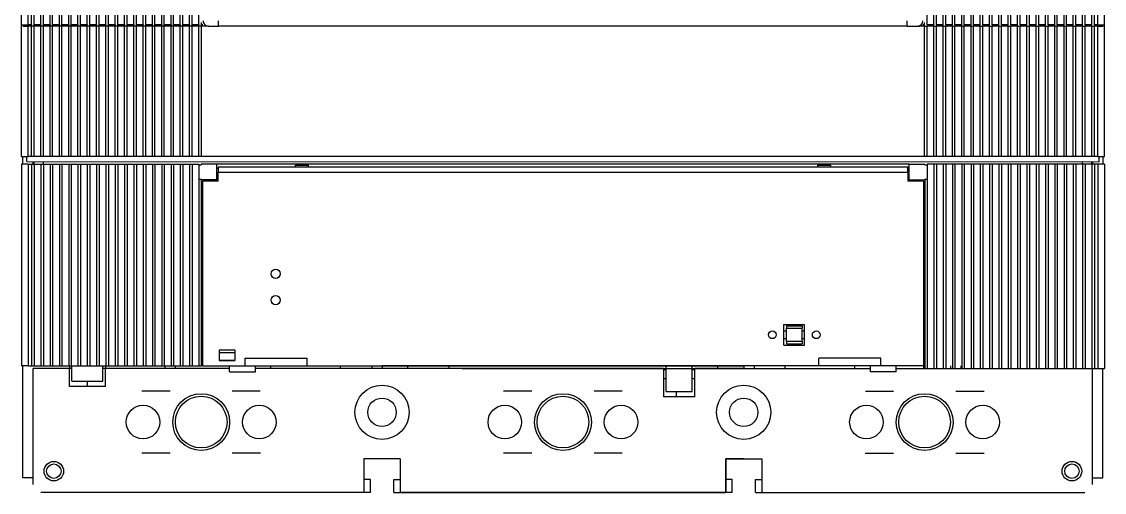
# Model space of a CAD drawing. Header units: metres. Extents: x -260 to 2001, y 2594 to 9590.
# Drawn here: x 1054.9 to 1264.4, y 3709.6 to 3800.7 of the extents above; entities that cross this region are included whole.
import ezdxf

# ---------------------------------------------------------------- set-up
doc = ezdxf.new("R2010")
doc.units = ezdxf.units.M

# ---------------------------------------------------------------- blocks, each defined once
blk = doc.blocks.new('ABB-IN_T6_3')
for p, q in [((0.009873, 90.498405), (0.009949, 194.998405)), ((1.259873, 90.498405), (1.259949, 194.998405)), ((1.909874, 90.498405), (1.90995, 194.998405)), ((2.409874, 90.498405), (2.40995, 194.998405)), ((3.709877, 90.498405), (3.709946, 194.998405)), ((4.209877, 90.498401), (4.209946, 194.998401)), ((5.509873, 90.498401), (5.509949, 194.998401)), ((6.009873, 90.498401), (6.009949, 194.998401)), ((7.309876, 90.498401), (7.309944, 194.998401)), ((7.809876, 90.498401), (7.809944, 194.998401)), ((9.109871, 90.498401), (9.109947, 194.998401)), ((9.609871, 90.498397), (9.609947, 194.998397)), ((10.909874, 90.498397), (10.90995, 194.998397)), ((11.409874, 90.498397), (11.40995, 194.998397)), ((12.709877, 90.498397), (12.709946, 194.998397)), ((13.209877, 90.498397), (13.209946, 194.998397)), ((14.509873, 90.498397), (14.509949, 194.998397)), ((15.009873, 90.498394), (15.009949, 194.998394)), ((16.309876, 90.498394), (16.309944, 194.998394)), ((16.809876, 90.498394), (16.809944, 194.998394)), ((18.109871, 90.498394), (18.109947, 194.998394)), ((18.609871, 90.498394), (18.609947, 194.998394)), ((19.909874, 90.498394), (19.90995, 194.998394)), ((20.409874, 90.49839), (20.40995, 194.99839)), ((21.709877, 90.49839), (21.709946, 194.99839)), ((22.209877, 90.49839), (22.209946, 194.99839)), ((23.509873, 90.49839), (23.509949, 194.99839)), ((24.009873, 90.49839), (24.009949, 194.99839)), ((25.309876, 90.49839), (25.309944, 194.99839)), ((25.309876, 90.49839), (25.309944, 194.99839)), ((25.809876, 90.498386), (25.809944, 194.998386)), ((25.809876, 90.498386), (25.809944, 194.998386)), ((27.109871, 90.498386), (27.109947, 194.998386)), ((27.109871, 90.498386), (27.109947, 194.998386)), ((27.109871, 90.498386), (27.109947, 194.998386)), ((27.109871, 90.498386), (27.109947, 194.998386)), ((27.609871, 90.498386), (27.609947, 194.998386)), ((27.609871, 90.498386), (27.609947, 194.998386)), ((27.609871, 90.498386), (27.609947, 194.998386)), ((27.609871, 90.498386), (27.609947, 194.998386)), ((27.609871, 90.498386), (27.609947, 194.998386)), ((27.609879, 90.498291), (27.609947, 194.998291)), ((28.909874, 90.498291), (28.90995, 194.998291)), ((29.409874, 90.498291), (29.40995, 194.998291)), ((30.709877, 90.498291), (30.709954, 194.998291)), ((31.209877, 90.498291), (31.209954, 194.998291)), ((32.50988, 90.498287), (32.509949, 194.998287)), ((33.00988, 90.498287), (33.009949, 194.998287)), ((34.309876, 90.498287), (34.309952, 194.998287)), ((175.209877, 90.498188), (175.209954, 194.998188)), ((176.50988, 90.498188), (176.509949, 194.998188)), ((177.00988, 90.498188), (177.009949, 194.998188)), ((178.309876, 90.498188), (178.309952, 194.998188)), ((178.809876, 90.498188), (178.809952, 194.998188)), ((180.109879, 90.498184), (180.109947, 194.998184)), ((180.609879, 90.498184), (180.609947, 194.998184)), ((181.909874, 90.498279), (181.90995, 194.998279)), ((181.909874, 90.498279), (181.90995, 194.998279)), ((181.909874, 90.498279), (181.90995, 194.998279)), ((181.909874, 90.498279), (181.90995, 194.998279)), ((181.909874, 90.498279), (181.90995, 194.998279)), ((181.909874, 90.498184), (181.90995, 194.998184)), ((182.409874, 90.498279), (182.40995, 194.998279)), ((182.409874, 90.498279), (182.40995, 194.998279)), ((182.409874, 90.498279), (182.40995, 194.998279)), ((182.409874, 90.498279), (182.40995, 194.998279)), ((182.409874, 90.498279), (182.40995, 194.998279)), ((182.409874, 90.498279), (182.40995, 194.998279)), ((182.409874, 90.498184), (182.40995, 194.998184)), ((183.709877, 90.498279), (183.709946, 194.998279)), ((184.209877, 90.498279), (184.209946, 194.998279)), ((185.509873, 90.498275), (185.509949, 194.998275)), ((186.009873, 90.498275), (186.009949, 194.998275)), ((187.309876, 90.498275), (187.309944, 194.998275)), ((187.809876, 90.498275), (187.809944, 194.998275)), ((189.109871, 90.498275), (189.109947, 194.998275)), ((189.609871, 90.498275), (189.609947, 194.998275)), ((190.909874, 90.498271), (190.90995, 194.998271)), ((191.409874, 90.498271), (191.40995, 194.998271)), ((192.709877, 90.498271), (192.709946, 194.998271)), ((193.209877, 90.498271), (193.209946, 194.998271)), ((194.509873, 90.498271), (194.509949, 194.998271)), ((195.009873, 90.498271), (195.009949, 194.998271)), ((196.309876, 90.498268), (196.309944, 194.998268)), ((196.809876, 90.498268), (196.809944, 194.998268)), ((198.109871, 90.498268), (198.109947, 194.998268)), ((198.609871, 90.498268), (198.609947, 194.998268)), ((199.909874, 90.498268), (199.90995, 194.998268)), ((200.409874, 90.498268), (200.40995, 194.998268)), ((201.709877, 90.498264), (201.709946, 194.998264)), ((202.209877, 90.498264), (202.209946, 194.998264)), ((203.509873, 90.498264), (203.509949, 194.998264)), ((204.009873, 90.498264), (204.009949, 194.998264)), ((205.309876, 90.498264), (205.309944, 194.998264)), ((205.809876, 90.498264), (205.809944, 194.998264)), ((207.109871, 90.49826), (207.109947, 194.99826)), ((207.609871, 90.49826), (207.609947, 194.99826)), ((208.259873, 90.49826), (208.259949, 194.99826)), ((209.509873, 90.49826), (209.509949, 194.99826)), ((0.009857, 64.998405), (0.009873, 90.498405)), ((0.009873, 90.498405), (1.259873, 90.498405)), ((0.259873, 90.248405), (1.259873, 90.248405)), ((1.259857, 64.998405), (1.259873, 90.248405)), ((1.259873, 90.248405), (1.259873, 90.498405)), ((1.909874, 90.498405), (1.259873, 90.498405)), ((1.909874, 90.248405), (1.259873, 90.248405)), ((1.909859, 64.998405), (1.909874, 90.248405)), ((1.909874, 90.498405), (1.909874, 90.248405)), ((2.409874, 90.248405), (1.909874, 90.248405)), ((2.409859, 64.998405), (2.409874, 90.248405)), ((3.709877, 90.498405), (2.409874, 90.498405)), ((2.409874, 90.248405), (2.409874, 90.498405)), ((3.709877, 90.248405), (2.409874, 90.248405)), ((3.709854, 64.998405), (3.709877, 90.248405)), ((3.709877, 90.498405), (3.709877, 90.248405)), ((4.209877, 90.248401), (3.709877, 90.248405)), ((4.209854, 64.998405), (4.209877, 90.248401)), ((5.509873, 90.498401), (4.209877, 90.498401)), ((4.209877, 90.248401), (4.209877, 90.498401)), ((5.509873, 90.248401), (4.209877, 90.248401)), ((5.509857, 64.998405), (5.509873, 90.248401)), ((5.509873, 90.498401), (5.509873, 90.248401)), ((6.009873, 90.248401), (5.509873, 90.248401)), ((6.009857, 64.998405), (6.009873, 90.248401)), ((7.309876, 90.498401), (6.009873, 90.498401)), ((6.009873, 90.248401), (6.009873, 90.498401)), ((7.309876, 90.248401), (6.009873, 90.248401)), ((7.309853, 64.998397), (7.309876, 90.248401)), ((7.309876, 90.498401), (7.309876, 90.248401)), ((7.809876, 90.248401), (7.309876, 90.248401)), ((7.809853, 64.998397), (7.809876, 90.248401)), ((9.109871, 90.498401), (7.809876, 90.498401)), ((7.809876, 90.248401), (7.809876, 90.498401)), ((9.109871, 90.248401), (7.809876, 90.248401)), ((9.109856, 64.998397), (9.109871, 90.248401)), ((9.109871, 90.498401), (9.109871, 90.248401)), ((9.609871, 90.248397), (9.109871, 90.248401)), ((9.609856, 64.998397), (9.609871, 90.248397)), ((10.909874, 90.498397), (9.609871, 90.498397)), ((9.609871, 90.248397), (9.609871, 90.498397)), ((10.909874, 90.248397), (9.609871, 90.248397)), ((10.909859, 64.998397), (10.909874, 90.248397)), ((10.909874, 90.498397), (10.909874, 90.248397)), ((11.409874, 90.248397), (10.909874, 90.248397)), ((11.409859, 64.998397), (11.409874, 90.248397)), ((12.709877, 90.498397), (11.409874, 90.498397)), ((11.409874, 90.248397), (11.409874, 90.498397)), ((12.709877, 90.248397), (11.409874, 90.248397)), ((12.709854, 64.998397), (12.709877, 90.248397)), ((12.709877, 90.498397), (12.709877, 90.248397)), ((13.209877, 90.248397), (12.709877, 90.248397)), ((13.209854, 64.998397), (13.209877, 90.248397)), ((14.509873, 90.498397), (13.209877, 90.498397)), ((13.209877, 90.248397), (13.209877, 90.498397)), ((14.509873, 90.248397), (13.209877, 90.248397)), ((14.509857, 64.998397), (14.509873, 90.248397)), ((14.509873, 90.498397), (14.509873, 90.248397)), ((15.009873, 90.248394), (14.509873, 90.248397)), ((15.009857, 64.998397), (15.009873, 90.248394)), ((16.309876, 90.498394), (15.009873, 90.498394)), ((15.009873, 90.248394), (15.009873, 90.498394)), ((16.309876, 90.248394), (15.009873, 90.248394)), ((16.309853, 64.998397), (16.309876, 90.248394)), ((16.309876, 90.498394), (16.309876, 90.248394)), ((16.809876, 90.248394), (16.309876, 90.248394)), ((16.809853, 64.998397), (16.809876, 90.248394)), ((18.109871, 90.498394), (16.809876, 90.498394)), ((16.809876, 90.248394), (16.809876, 90.498394)), ((18.109871, 90.248394), (16.809876, 90.248394)), ((18.109856, 64.99839), (18.109871, 90.248394)), ((18.109871, 90.498394), (18.109871, 90.248394)), ((18.609871, 90.248394), (18.109871, 90.248394)), ((18.609856, 64.99839), (18.609871, 90.248394)), ((19.909874, 90.498394), (18.609871, 90.498394)), ((18.609871, 90.248394), (18.609871, 90.498394)), ((19.909874, 90.248394), (18.609871, 90.248394)), ((19.909859, 64.99839), (19.909874, 90.248394)), ((19.909874, 90.498394), (19.909874, 90.248394)), ((20.409874, 90.24839), (19.909874, 90.248394)), ((20.409859, 64.99839), (20.409874, 90.24839)), ((21.709877, 90.49839), (20.409874, 90.49839)), ((20.409874, 90.24839), (20.409874, 90.49839)), ((21.709877, 90.24839), (20.409874, 90.24839)), ((21.709854, 64.99839), (21.709877, 90.24839)), ((21.709877, 90.49839), (21.709877, 90.24839)), ((22.209877, 90.24839), (21.709877, 90.24839)), ((22.209854, 64.99839), (22.209877, 90.24839)), ((23.509873, 90.49839), (22.209877, 90.49839)), ((22.209877, 90.24839), (22.209877, 90.49839)), ((23.509873, 90.24839), (22.209877, 90.24839)), ((23.509857, 64.99839), (23.509873, 90.24839)), ((23.509873, 90.49839), (23.509873, 90.24839)), ((24.009873, 90.24839), (23.509873, 90.24839)), ((24.009857, 64.99839), (24.009873, 90.24839)), ((25.309876, 90.49839), (24.009873, 90.49839)), ((24.009873, 90.24839), (24.009873, 90.49839)), ((25.309876, 90.49839), (24.009873, 90.49839)), ((25.309876, 90.24839), (24.009873, 90.24839)), ((25.309876, 90.24839), (24.009873, 90.24839)), ((25.309853, 64.99839), (25.309876, 90.24839)), ((25.309853, 64.99839), (25.309876, 90.24839)), ((25.309876, 90.49839), (25.309876, 90.24839)), ((25.309876, 90.49839), (25.309876, 90.24839)), ((25.809876, 90.248386), (25.309876, 90.24839)), ((25.809876, 90.248386), (25.309876, 90.24839)), ((25.809853, 64.99839), (25.809876, 90.248386)), ((25.809853, 64.99839), (25.809876, 90.248386)), ((27.109871, 90.498386), (25.809876, 90.498386)), ((25.809876, 90.248386), (25.809876, 90.498386)), ((27.109871, 90.498386), (25.809876, 90.498386)), ((25.809876, 90.248386), (25.809876, 90.498386)), ((27.109871, 90.498386), (25.809876, 90.498386)), ((27.109871, 90.498386), (25.809876, 90.498386)), ((27.109871, 90.248386), (25.809876, 90.248386)), ((27.109871, 90.248386), (25.809876, 90.248386)), ((27.109871, 90.248386), (25.809876, 90.248386)), ((27.109871, 90.248386), (25.809876, 90.248386)), ((27.109856, 64.99839), (27.109871, 90.248386)), ((27.109856, 64.99839), (27.109871, 90.248386)), ((27.109856, 64.99839), (27.109871, 90.248386)), ((27.109856, 64.99839), (27.109871, 90.248386)), ((27.109871, 90.498386), (27.109871, 90.248386)), ((27.109871, 90.498386), (27.109871, 90.248386)), ((27.109871, 90.498386), (27.109871, 90.248386)), ((27.109871, 90.498386), (27.109871, 90.248386)), ((27.609871, 90.248386), (27.109871, 90.248386)), ((27.609871, 90.248386), (27.109871, 90.248386)), ((27.609871, 90.248386), (27.109871, 90.248386)), ((27.609871, 90.248386), (27.109871, 90.248386)), ((27.609871, 90.248386), (27.109871, 90.248386)), ((27.609879, 90.248291), (27.109879, 90.248291)), ((27.609856, 64.99839), (27.609871, 90.248386)), ((27.609856, 64.99839), (27.609871, 90.248386)), ((27.609856, 64.99839), (27.609871, 90.248386)), ((27.609856, 64.99839), (27.609871, 90.248386)), ((27.609856, 64.99839), (27.609871, 90.248386)), ((27.609856, 64.99839), (27.609871, 90.248386)), ((27.609856, 64.998291), (27.609879, 90.248291)), ((28.759941, 90.498386), (27.609871, 90.498386)), ((27.609871, 90.248386), (27.609871, 90.498386)), ((28.759941, 90.498386), (27.609871, 90.498386)), ((27.609871, 90.248386), (27.609871, 90.498386)), ((28.759941, 90.498386), (27.609871, 90.498386)), ((27.609871, 90.248386), (27.609871, 90.498386)), ((28.759941, 90.498386), (27.609871, 90.498386)), ((27.609871, 90.248386), (27.609871, 90.498386)), ((28.759941, 90.498386), (27.609871, 90.498386)), ((27.609871, 90.248386), (27.609871, 90.498386)), ((28.759941, 90.248386), (27.609871, 90.248386)), ((28.759941, 90.248386), (27.609871, 90.248386)), ((28.759941, 90.248386), (27.609871, 90.248386)), ((28.759941, 90.248386), (27.609871, 90.248386)), ((28.759941, 90.248386), (27.609871, 90.248386)), ((28.909874, 90.498291), (27.609879, 90.498291)), ((27.609879, 90.248291), (27.609879, 90.498291)), ((28.909874, 90.248291), (27.609879, 90.248291)), ((28.909859, 64.998291), (28.909874, 90.248291)), ((28.909874, 90.498291), (28.909874, 90.248291)), ((29.409874, 90.248291), (28.909874, 90.248291)), ((29.409859, 64.998291), (29.409874, 90.248291)), ((30.709877, 90.498291), (29.409874, 90.498291)), ((29.409874, 90.248291), (29.409874, 90.498291)), ((30.709877, 90.248291), (29.409874, 90.248291)), ((30.709862, 64.998291), (30.709877, 90.248291)), ((30.709877, 90.498291), (30.709877, 90.248291)), ((31.209877, 90.248291), (30.709877, 90.248291)), ((31.209862, 64.998291), (31.209877, 90.248291)), ((32.50988, 90.498287), (31.209877, 90.498291)), ((31.209877, 90.248291), (31.209877, 90.498291)), ((32.50988, 90.248287), (31.209877, 90.248291)), ((32.509857, 64.998291), (32.50988, 90.248287)), ((32.50988, 90.498287), (32.50988, 90.248287)), ((33.00988, 90.248287), (32.50988, 90.248287)), ((33.009857, 64.998291), (33.00988, 90.248287)), ((34.309876, 90.498287), (33.00988, 90.498287)), ((33.00988, 90.248287), (33.00988, 90.498287)), ((34.309876, 90.248287), (33.00988, 90.248287)), ((34.30986, 64.998283), (34.309876, 90.248287)), ((34.309876, 90.498287), (34.309876, 90.248287)), ((34.809876, 90.248287), (34.309876, 90.248287)), ((34.80986, 64.998283), (34.809876, 90.248287)), ((34.809876, 90.498287), (34.809876, 90.936378)), ((34.809876, 90.248287), (34.809876, 90.498287)), ((35.098801, 90.498287), (34.809876, 90.498287)), ((35.75351, 90.248287), (34.809876, 90.248287)), ((36.134239, 90.24826), (35.760895, 90.24826)), ((36.134239, 90.24826), (38.132347, 90.24826)), ((38.132347, 90.24826), (38.132347, 91.24826)), ((104.759951, 90.24826), (38.132347, 90.24826)), ((171.387551, 90.24826), (104.759951, 90.24826)), ((171.387551, 90.24826), (171.387551, 91.24826)), ((171.387551, 90.24826), (173.385666, 90.24826)), ((173.385666, 90.24826), (173.759003, 90.24826)), ((174.709877, 90.248188), (173.759003, 90.248188)), ((174.709877, 90.498188), (174.42099, 90.498188)), ((174.709862, 64.998191), (174.709877, 90.248188)), ((174.709877, 90.498188), (174.709877, 90.935928)), ((174.709877, 90.248188), (174.709877, 90.498188)), ((174.709877, 90.248188), (175.209877, 90.248188)), ((175.209862, 64.998191), (175.209877, 90.248188)), ((176.50988, 90.498188), (175.209877, 90.498188)), ((175.209877, 90.498188), (175.209877, 90.248188)), ((176.50988, 90.248188), (175.209877, 90.248188)), ((176.509857, 64.998184), (176.50988, 90.248188)), ((176.50988, 90.248188), (176.50988, 90.498188)), ((176.50988, 90.248188), (177.00988, 90.248188)), ((177.009857, 64.998184), (177.00988, 90.248188)), ((178.309876, 90.498188), (177.00988, 90.498188)), ((177.00988, 90.498188), (177.00988, 90.248188)), ((178.309876, 90.248188), (177.00988, 90.248188)), ((178.30986, 64.998184), (178.309876, 90.248188)), ((178.309876, 90.248188), (178.309876, 90.498188)), ((178.309876, 90.248188), (178.809876, 90.248188)), ((178.80986, 64.998184), (178.809876, 90.248188)), ((180.109879, 90.498184), (178.809876, 90.498188)), ((178.809876, 90.498188), (178.809876, 90.248188)), ((180.109879, 90.248184), (178.809876, 90.248188)), ((180.109856, 64.998184), (180.109879, 90.248184)), ((180.109879, 90.248184), (180.109879, 90.498184)), ((180.109879, 90.248184), (180.609879, 90.248184)), ((180.609856, 64.998184), (180.609879, 90.248184)), ((181.909874, 90.498184), (180.609879, 90.498184)), ((180.609879, 90.498184), (180.609879, 90.248184)), ((181.909874, 90.248184), (180.609879, 90.248184)), ((181.909874, 90.498279), (180.759941, 90.498279)), ((181.909874, 90.498279), (180.759941, 90.498279)), ((181.909874, 90.498279), (180.759941, 90.498279)), ((181.909874, 90.498279), (180.759941, 90.498279)), ((181.909874, 90.498279), (180.759941, 90.498279)), ((181.909874, 90.248279), (180.759941, 90.248279)), ((181.909874, 90.248279), (180.759941, 90.248279)), ((181.909874, 90.248279), (180.759941, 90.248279)), ((181.909874, 90.248279), (180.759941, 90.248279)), ((181.909874, 90.248279), (180.759941, 90.248279)), ((181.909859, 64.998275), (181.909874, 90.248279)), ((181.909859, 64.998275), (181.909874, 90.248279)), ((181.909859, 64.998275), (181.909874, 90.248279)), ((181.909859, 64.998275), (181.909874, 90.248279)), ((181.909859, 64.998275), (181.909874, 90.248279)), ((181.909859, 64.998275), (181.909874, 90.248279)), ((181.909859, 64.998184), (181.909874, 90.248184)), ((181.909874, 90.248279), (181.909874, 90.498279)), ((181.909874, 90.248279), (181.909874, 90.498279)), ((181.909874, 90.248279), (181.909874, 90.498279)), ((181.909874, 90.248279), (181.909874, 90.498279)), ((181.909874, 90.248279), (181.909874, 90.498279)), ((181.909874, 90.248184), (181.909874, 90.498184)), ((181.909874, 90.248279), (182.409874, 90.248279)), ((181.909874, 90.248279), (182.409874, 90.248279)), ((181.909874, 90.248279), (182.409874, 90.248279)), ((181.909874, 90.248279), (182.409874, 90.248279)), ((181.909874, 90.248279), (182.409874, 90.248279)), ((181.909874, 90.248279), (182.409874, 90.248279)), ((181.909874, 90.248184), (182.409874, 90.248184)), ((182.409859, 64.998275), (182.409874, 90.248279)), ((182.409859, 64.998275), (182.409874, 90.248279)), ((182.409859, 64.998275), (182.409874, 90.248279)), ((182.409859, 64.998275), (182.409874, 90.248279)), ((182.409859, 64.998275), (182.409874, 90.248279)), ((182.409859, 64.998275), (182.409874, 90.248279)), ((182.409859, 64.998184), (182.409874, 90.248184)), ((183.709877, 90.498279), (182.409874, 90.498279)), ((182.409874, 90.498279), (182.409874, 90.248279)), ((183.709877, 90.498279), (182.409874, 90.498279)), ((182.409874, 90.498279), (182.409874, 90.248279)), ((183.709877, 90.498279), (182.409874, 90.498279)), ((182.409874, 90.498279), (182.409874, 90.248279)), ((183.709877, 90.498279), (182.409874, 90.498279)), ((182.409874, 90.498279), (182.409874, 90.248279)), ((183.709877, 90.498279), (182.409874, 90.498279)), ((182.409874, 90.498279), (182.409874, 90.248279)), ((183.709877, 90.498279), (182.409874, 90.498279)), ((182.409874, 90.498279), (182.409874, 90.248279)), ((183.709877, 90.498184), (182.409874, 90.498184)), ((182.409874, 90.498184), (182.409874, 90.248184)), ((183.709877, 90.248279), (182.409874, 90.248279)), ((183.709877, 90.248279), (182.409874, 90.248279)), ((183.709877, 90.248279), (182.409874, 90.248279)), ((183.709877, 90.248279), (182.409874, 90.248279)), ((183.709877, 90.248279), (182.409874, 90.248279)), ((183.709877, 90.248279), (182.409874, 90.248279)), ((183.709877, 90.248184), (182.409874, 90.248184)), ((183.709854, 64.998275), (183.709877, 90.248279)), ((183.709877, 90.248279), (183.709877, 90.498279)), ((183.709877, 90.248279), (184.209877, 90.248279)), ((184.209854, 64.998275), (184.209877, 90.248279)), ((185.509873, 90.498275), (184.209877, 90.498279)), ((184.209877, 90.498279), (184.209877, 90.248279)), ((185.509873, 90.248275), (184.209877, 90.248279)), ((185.509857, 64.998275), (185.509873, 90.248275)), ((185.509873, 90.248275), (185.509873, 90.498275)), ((185.509873, 90.248275), (186.009873, 90.248275)), ((186.009857, 64.998275), (186.009873, 90.248275)), ((187.309876, 90.498275), (186.009873, 90.498275)), ((186.009873, 90.498275), (186.009873, 90.248275)), ((187.309876, 90.248275), (186.009873, 90.248275)), ((187.309853, 64.998275), (187.309876, 90.248275)), ((187.309876, 90.248275), (187.309876, 90.498275)), ((187.309876, 90.248275), (187.809876, 90.248275)), ((187.809853, 64.998275), (187.809876, 90.248275)), ((189.109871, 90.498275), (187.809876, 90.498275)), ((187.809876, 90.498275), (187.809876, 90.248275)), ((189.109871, 90.248275), (187.809876, 90.248275)), ((189.109856, 64.998275), (189.109871, 90.248275)), ((189.109871, 90.248275), (189.109871, 90.498275)), ((189.109871, 90.248275), (189.609871, 90.248275)), ((189.609856, 64.998275), (189.609871, 90.248275)), ((190.909874, 90.498271), (189.609871, 90.498275)), ((189.609871, 90.498275), (189.609871, 90.248275)), ((190.909874, 90.248271), (189.609871, 90.248275)), ((190.909859, 64.998275), (190.909874, 90.248271)), ((190.909874, 90.248271), (190.909874, 90.498271)), ((190.909874, 90.248271), (191.409874, 90.248271)), ((191.409859, 64.998275), (191.409874, 90.248271)), ((192.709877, 90.498271), (191.409874, 90.498271)), ((191.409874, 90.498271), (191.409874, 90.248271)), ((192.709877, 90.248271), (191.409874, 90.248271)), ((192.709854, 64.998268), (192.709877, 90.248271)), ((192.709877, 90.248271), (192.709877, 90.498271)), ((192.709877, 90.248271), (193.209877, 90.248271)), ((193.209854, 64.998268), (193.209877, 90.248271)), ((194.509873, 90.498271), (193.209877, 90.498271)), ((193.209877, 90.498271), (193.209877, 90.248271)), ((194.509873, 90.248271), (193.209877, 90.248271)), ((194.509857, 64.998268), (194.509873, 90.248271)), ((194.509873, 90.248271), (194.509873, 90.498271)), ((194.509873, 90.248271), (195.009873, 90.248271)), ((195.009857, 64.998268), (195.009873, 90.248271)), ((196.309876, 90.498268), (195.009873, 90.498271)), ((195.009873, 90.498271), (195.009873, 90.248271)), ((196.309876, 90.248268), (195.009873, 90.248271)), ((196.309853, 64.998268), (196.309876, 90.248268)), ((196.309876, 90.248268), (196.309876, 90.498268)), ((196.309876, 90.248268), (196.809876, 90.248268)), ((196.809853, 64.998268), (196.809876, 90.248268)), ((198.109871, 90.498268), (196.809876, 90.498268)), ((196.809876, 90.498268), (196.809876, 90.248268)), ((198.109871, 90.248268), (196.809876, 90.248268)), ((198.109856, 64.998268), (198.109871, 90.248268)), ((198.109871, 90.248268), (198.109871, 90.498268)), ((198.109871, 90.248268), (198.609871, 90.248268)), ((198.609856, 64.998268), (198.609871, 90.248268)), ((199.909874, 90.498268), (198.609871, 90.498268)), ((198.609871, 90.498268), (198.609871, 90.248268)), ((199.909874, 90.248268), (198.609871, 90.248268)), ((199.909859, 64.998268), (199.909874, 90.248268)), ((199.909874, 90.248268), (199.909874, 90.498268)), ((199.909874, 90.248268), (200.409874, 90.248268)), ((200.409859, 64.998268), (200.409874, 90.248268)), ((201.709877, 90.498264), (200.409874, 90.498268)), ((200.409874, 90.498268), (200.409874, 90.248268)), ((201.709877, 90.248264), (200.409874, 90.248268)), ((201.709854, 64.998268), (201.709877, 90.248264)), ((201.709877, 90.248264), (201.709877, 90.498264)), ((201.709877, 90.248264), (202.209877, 90.248264)), ((202.209854, 64.998268), (202.209877, 90.248264)), ((203.509873, 90.498264), (202.209877, 90.498264)), ((202.209877, 90.498264), (202.209877, 90.248264)), ((203.509873, 90.248264), (202.209877, 90.248264)), ((203.509857, 64.99826), (203.509873, 90.248264)), ((203.509873, 90.248264), (203.509873, 90.498264)), ((203.509873, 90.248264), (204.009873, 90.248264)), ((204.009857, 64.99826), (204.009873, 90.248264)), ((205.309876, 90.498264), (204.009873, 90.498264)), ((204.009873, 90.498264), (204.009873, 90.248264)), ((205.309876, 90.248264), (204.009873, 90.248264)), ((205.309853, 64.99826), (205.309876, 90.248264)), ((205.309876, 90.248264), (205.309876, 90.498264)), ((205.309876, 90.248264), (205.809876, 90.248264)), ((205.809853, 64.99826), (205.809876, 90.248264)), ((207.109871, 90.49826), (205.809876, 90.498264)), ((205.809876, 90.498264), (205.809876, 90.248264)), ((207.109871, 90.24826), (205.809876, 90.248264)), ((207.109856, 64.99826), (207.109871, 90.24826)), ((207.109871, 90.24826), (207.109871, 90.49826)), ((207.109871, 90.24826), (207.609871, 90.24826)), ((207.609856, 64.99826), (207.609871, 90.24826)), ((207.609871, 90.49826), (207.609871, 90.24826)), ((208.259873, 90.49826), (207.609871, 90.49826)), ((208.259873, 90.24826), (207.609871, 90.24826)), ((208.259857, 64.99826), (208.259873, 90.24826)), ((208.259873, 90.24826), (208.259873, 90.49826)), ((208.259873, 90.49826), (209.509873, 90.49826)), ((208.259873, 90.24826), (209.259873, 90.24826)), ((209.509857, 64.99826), (209.509873, 90.49826)), ((28.909859, 64.998382), (28.909859, 73.748249)), ((29.409859, 64.998382), (29.409859, 73.748249)), ((30.709854, 64.998382), (30.709862, 73.748249)), ((31.209854, 64.998382), (31.209862, 73.748249)), ((32.509857, 64.998382), (32.509865, 73.748249)), ((33.009857, 64.998382), (33.009865, 73.748249)), ((34.309853, 64.998382), (34.30986, 73.748249)), ((34.809853, 64.998382), (34.80986, 73.748249)), ((174.709854, 64.998283), (174.709862, 73.748249)), ((175.209854, 64.998283), (175.209862, 73.748249)), ((176.509857, 64.998283), (176.509865, 73.748249)), ((177.009857, 64.998283), (177.009865, 73.748249)), ((178.309853, 64.998283), (178.30986, 73.748249)), ((178.809853, 64.998283), (178.80986, 73.748249)), ((180.109856, 64.998283), (180.109863, 73.748249)), ((180.609856, 64.998283), (180.609863, 73.748249)), ((0.009857, 64.998405), (1.259857, 64.998405)), ((0.259857, 63.49826), (0.259857, 64.998405)), ((1.009857, 63.998405), (1.009857, 64.998405)), ((1.909859, 64.998405), (1.259857, 64.998405)), ((2.409859, 64.998405), (1.909859, 64.998405)), ((3.709854, 64.998405), (2.409859, 64.998405)), ((4.209854, 64.998405), (3.709854, 64.998405)), ((5.509857, 64.998405), (4.209854, 64.998405)), ((6.009857, 64.998405), (5.509857, 64.998405)), ((7.309853, 64.998397), (6.009857, 64.998405)), ((7.809853, 64.998397), (7.309853, 64.998397)), ((9.109856, 64.998397), (7.809853, 64.998397)), ((9.609856, 64.998397), (9.109856, 64.998397)), ((10.909859, 64.998397), (9.609856, 64.998397)), ((11.409859, 64.998397), (10.909859, 64.998397)), ((12.709854, 64.998397), (11.409859, 64.998397)), ((13.209854, 64.998397), (12.709854, 64.998397)), ((14.509857, 64.998397), (13.209854, 64.998397)), ((15.009857, 64.998397), (14.509857, 64.998397)), ((16.309853, 64.998397), (15.009857, 64.998397)), ((16.809853, 64.998397), (16.309853, 64.998397)), ((18.109856, 64.99839), (16.809853, 64.998397)), ((18.609856, 64.99839), (18.109856, 64.99839)), ((19.909859, 64.99839), (18.609856, 64.99839)), ((20.409859, 64.99839), (19.909859, 64.99839)), ((21.709854, 64.99839), (20.409859, 64.99839)), ((22.209854, 64.99839), (21.709854, 64.99839)), ((23.509857, 64.99839), (22.209854, 64.99839)), ((24.009857, 64.99839), (23.509857, 64.99839)), ((25.309853, 64.99839), (24.009857, 64.99839)), ((25.809853, 64.99839), (25.309853, 64.99839)), ((27.109856, 64.99839), (25.809853, 64.99839)), ((27.609856, 64.99839), (27.109856, 64.99839)), ((28.909859, 64.998382), (27.609856, 64.99839)), ((29.409859, 64.998382), (28.909859, 64.998382)), ((30.709854, 64.998382), (29.409859, 64.998382)), ((31.209854, 64.998382), (30.709854, 64.998382)), ((32.509857, 64.998382), (31.209854, 64.998382)), ((33.009857, 64.998382), (32.509857, 64.998382)), ((34.309853, 64.998382), (33.009857, 64.998382)), ((34.809853, 64.998382), (34.309853, 64.998382)), ((174.709854, 64.998283), (34.809853, 64.998382)), ((175.209854, 64.998283), (174.709854, 64.998283)), ((176.509857, 64.998283), (175.209854, 64.998283)), ((177.009857, 64.998283), (176.509857, 64.998283)), ((178.309853, 64.998283), (177.009857, 64.998283)), ((178.809853, 64.998283), (178.309853, 64.998283)), ((180.109856, 64.998283), (178.809853, 64.998283)), ((180.609856, 64.998283), (180.109856, 64.998283)), ((181.909859, 64.998275), (180.609856, 64.998283)), ((182.409859, 64.998275), (181.909859, 64.998275)), ((183.709854, 64.998275), (182.409859, 64.998275)), ((184.209854, 64.998275), (183.709854, 64.998275)), ((185.509857, 64.998275), (184.209854, 64.998275)), ((186.009857, 64.998275), (185.509857, 64.998275)), ((187.309853, 64.998275), (186.009857, 64.998275)), ((187.809853, 64.998275), (187.309853, 64.998275)), ((189.109856, 64.998275), (187.809853, 64.998275)), ((189.609856, 64.998275), (189.109856, 64.998275)), ((190.909859, 64.998275), (189.609856, 64.998275)), ((191.409859, 64.998275), (190.909859, 64.998275)), ((192.709854, 64.998268), (191.409859, 64.998275)), ((193.209854, 64.998268), (192.709854, 64.998268)), ((194.509857, 64.998268), (193.209854, 64.998268)), ((195.009857, 64.998268), (194.509857, 64.998268)), ((196.309853, 64.998268), (195.009857, 64.998268)), ((196.809853, 64.998268), (196.309853, 64.998268)), ((198.109856, 64.998268), (196.809853, 64.998268)), ((198.609856, 64.998268), (198.109856, 64.998268)), ((199.909859, 64.998268), (198.609856, 64.998268)), ((200.409859, 64.998268), (199.909859, 64.998268)), ((201.709854, 64.998268), (200.409859, 64.998268)), ((202.209854, 64.998268), (201.709854, 64.998268)), ((203.509857, 64.99826), (202.209854, 64.998268)), ((204.009857, 64.99826), (203.509857, 64.99826)), ((205.309853, 64.99826), (204.009857, 64.99826)), ((205.809853, 64.99826), (205.309853, 64.99826)), ((207.109856, 64.99826), (205.809853, 64.99826)), ((207.609856, 64.99826), (207.109856, 64.99826)), ((208.259857, 64.99826), (207.609856, 64.99826)), ((208.259857, 64.99826), (209.509857, 64.99826)), ((208.509857, 63.99826), (208.509857, 64.99826)), ((209.259857, 63.49826), (209.259857, 64.99826)), ((0.009857, 63.49826), (0.009857, 26.003959)), ((1.259857, 63.49826), (0.009857, 63.49826)), ((1.009857, 63.998405), (208.509857, 63.99826)), ((1.259857, 63.49826), (1.259857, 26.003959)), ((1.259857, 63.49826), (1.909859, 63.49826)), ((1.909859, 63.49826), (1.909859, 26.003959)), ((1.909859, 63.49826), (2.409859, 63.49826)), ((2.259857, 63.49826), (2.259857, 63.998397)), ((2.409859, 63.49826), (2.409859, 26.003959)), ((2.409859, 63.49826), (3.709854, 63.49826)), ((2.461083, 63.49826), (2.461083, 63.998405)), ((3.709854, 63.49826), (3.709854, 26.003959)), ((3.709854, 63.49826), (4.209854, 63.49826)), ((4.209854, 63.49826), (4.209854, 26.003959)), ((4.209854, 63.49826), (5.509857, 63.49826)), ((4.259857, 63.49826), (4.259857, 63.998405)), ((5.509857, 63.49826), (5.509857, 26.003959)), ((5.509857, 63.49826), (6.009857, 63.49826)), ((6.009857, 63.49826), (6.009857, 26.003959)), ((6.009857, 63.49826), (7.309853, 63.49826)), ((7.309853, 63.49826), (7.309853, 26.003959)), ((7.309853, 63.49826), (7.809853, 63.49826)), ((7.809853, 63.49826), (7.809853, 26.003959)), ((7.809853, 63.49826), (9.109856, 63.49826)), ((9.109856, 63.49826), (9.109856, 26.003959)), ((9.109856, 63.49826), (9.609856, 63.49826)), ((9.609856, 63.49826), (9.609856, 26.003959)), ((9.609856, 63.49826), (10.909859, 63.49826)), ((10.909859, 63.49826), (10.909859, 26.003959)), ((10.909859, 63.49826), (11.409859, 63.49826)), ((11.409859, 63.49826), (11.409859, 26.003959)), ((11.409859, 63.49826), (12.709854, 63.49826)), ((12.709854, 63.49826), (12.709854, 26.003959)), ((12.709854, 63.49826), (13.209854, 63.49826)), ((13.209854, 63.49826), (13.209854, 26.003959)), ((13.209854, 63.49826), (14.509857, 63.49826)), ((14.509857, 63.49826), (14.509857, 26.003959)), ((14.509857, 63.49826), (15.009857, 63.49826)), ((15.009857, 63.49826), (15.009857, 26.003959)), ((15.009857, 63.49826), (16.309853, 63.49826)), ((16.309853, 63.49826), (16.309853, 26.003959)), ((16.309853, 63.49826), (16.809853, 63.49826)), ((16.809853, 63.49826), (16.809853, 26.003959)), ((16.809853, 63.49826), (18.109856, 63.49826)), ((18.109856, 63.49826), (18.109856, 26.003959)), ((18.109856, 63.49826), (18.609856, 63.49826)), ((18.609856, 63.49826), (18.609856, 26.003959)), ((18.609856, 63.49826), (19.909859, 63.49826)), ((19.909859, 63.49826), (19.909859, 26.003959)), ((19.909859, 63.49826), (20.409859, 63.49826)), ((20.409859, 63.49826), (20.409859, 26.003959)), ((20.409859, 63.49826), (21.709854, 63.49826)), ((21.709854, 63.49826), (21.709854, 26.003959)), ((21.709854, 63.49826), (22.209854, 63.49826)), ((22.209854, 63.49826), (22.209854, 26.003959)), ((22.209854, 63.49826), (23.509857, 63.49826)), ((23.509857, 63.49826), (23.509857, 26.003959)), ((23.509857, 63.49826), (24.009857, 63.49826)), ((24.009857, 63.49826), (24.009857, 26.003959)), ((24.009857, 63.49826), (25.309853, 63.49826)), ((25.309853, 63.49826), (25.309853, 26.003959)), ((25.309853, 63.49826), (25.809853, 63.49826)), ((25.809853, 63.49826), (25.809853, 26.003959)), ((25.809853, 63.49826), (27.109856, 63.49826)), ((27.109856, 63.49826), (27.109856, 26.003959)), ((27.109856, 63.49826), (27.609856, 63.49826)), ((27.609856, 63.49826), (27.609856, 26.003959)), ((27.609856, 63.49826), (28.909859, 63.49826)), ((28.909859, 63.49826), (28.909859, 26.003959)), ((28.909859, 63.49826), (29.409859, 63.49826)), ((29.409859, 63.49826), (29.409859, 26.003959)), ((29.409859, 63.49826), (30.709854, 63.49826)), ((30.709854, 63.49826), (30.709854, 26.003959)), ((30.709854, 63.49826), (31.209854, 63.49826)), ((31.209854, 63.49826), (31.209854, 26.003959)), ((31.209854, 63.49826), (32.509857, 63.49826)), ((32.509857, 63.49826), (32.509857, 26.003959)), ((32.509857, 63.49826), (33.009857, 63.49826)), ((33.009857, 63.49826), (33.009857, 26.003959)), ((33.009857, 63.49826), (34.309853, 63.49826)), ((34.309853, 63.49826), (34.309853, 63.116294)), ((34.309853, 63.412475), (34.759857, 63.412475)), ((34.309853, 63.116294), (34.309853, 60.880226)), ((37.759857, 63.49826), (34.759857, 63.49826)), ((34.759857, 63.49826), (34.759857, 63.412475)), ((37.759857, 60.49826), (37.759857, 63.49826)), ((171.759857, 63.49826), (37.759857, 63.49826)), ((38.009857, 62.99826), (171.509857, 62.99826)), ((38.009857, 62.99826), (38.009857, 61.99826)), ((53.009857, 63.298263), (55.509857, 63.298263)), ((53.009857, 62.99826), (53.009857, 63.298263)), ((55.509857, 62.99826), (55.509857, 63.298263)), ((154.009857, 63.298263), (156.509857, 63.298263)), ((154.009857, 63.298263), (154.009857, 62.99826)), ((156.509857, 63.298263), (156.509857, 62.99826)), ((171.509857, 61.99826), (171.509857, 62.99826)), ((171.759857, 60.49826), (171.759857, 63.49826)), ((171.759857, 63.49826), (174.759857, 63.49826)), ((174.759857, 63.412475), (175.209854, 63.412475)), ((175.209854, 63.49826), (175.209854, 63.116294)), ((176.509857, 63.49826), (175.209854, 63.49826)), ((175.209854, 63.116294), (175.209854, 60.880226)), ((176.509857, 63.49826), (176.509857, 24)), ((177.009857, 63.49826), (176.509857, 63.49826)), ((177.009857, 63.49826), (177.009857, 24)), ((178.309853, 63.49826), (177.009857, 63.49826)), ((178.309853, 63.49826), (178.309853, 24)), ((178.809853, 63.49826), (178.309853, 63.49826)), ((178.809853, 63.49826), (178.809853, 24)), ((180.109856, 63.49826), (178.809853, 63.49826)), ((180.109856, 63.49826), (180.109856, 24)), ((180.609856, 63.49826), (180.109856, 63.49826)), ((180.609856, 63.49826), (180.609856, 24)), ((181.909859, 63.49826), (180.609856, 63.49826)), ((181.909859, 63.49826), (181.909859, 24)), ((182.409859, 63.49826), (181.909859, 63.49826)), ((182.409859, 63.49826), (182.409859, 24)), ((183.709854, 63.49826), (182.409859, 63.49826)), ((183.709854, 63.49826), (183.709854, 24)), ((184.209854, 63.49826), (183.709854, 63.49826)), ((184.209854, 63.49826), (184.209854, 24)), ((185.509857, 63.49826), (184.209854, 63.49826)), ((185.509857, 63.49826), (185.509857, 24)), ((186.009857, 63.49826), (185.509857, 63.49826)), ((186.009857, 63.49826), (186.009857, 24)), ((187.309853, 63.49826), (186.009857, 63.49826)), ((187.309853, 63.49826), (187.309853, 24)), ((187.809853, 63.49826), (187.309853, 63.49826)), ((187.809853, 63.49826), (187.809853, 24)), ((189.109856, 63.49826), (187.809853, 63.49826)), ((189.109856, 63.49826), (189.109856, 24)), ((189.609856, 63.49826), (189.109856, 63.49826)), ((189.609856, 63.49826), (189.609856, 24)), ((190.909859, 63.49826), (189.609856, 63.49826)), ((190.909859, 63.49826), (190.909859, 24)), ((191.409859, 63.49826), (190.909859, 63.49826)), ((191.409859, 63.49826), (191.409859, 24)), ((192.709854, 63.49826), (191.409859, 63.49826)), ((192.709854, 63.49826), (192.709854, 24)), ((193.209854, 63.49826), (192.709854, 63.49826)), ((193.209854, 63.49826), (193.209854, 24)), ((194.509857, 63.49826), (193.209854, 63.49826)), ((194.509857, 63.49826), (194.509857, 24)), ((195.009857, 63.49826), (194.509857, 63.49826)), ((195.009857, 63.49826), (195.009857, 24)), ((196.309853, 63.49826), (195.009857, 63.49826)), ((196.309853, 63.49826), (196.309853, 24)), ((196.809853, 63.49826), (196.309853, 63.49826)), ((196.809853, 63.49826), (196.809853, 24)), ((198.109856, 63.49826), (196.809853, 63.49826)), ((198.109856, 63.49826), (198.109856, 24)), ((198.609856, 63.49826), (198.109856, 63.49826)), ((198.609856, 63.49826), (198.609856, 24)), ((199.909859, 63.49826), (198.609856, 63.49826)), ((199.909859, 63.49826), (199.909859, 24)), ((200.409859, 63.49826), (199.909859, 63.49826)), ((200.409859, 63.49826), (200.409859, 24)), ((201.709854, 63.49826), (200.409859, 63.49826)), ((201.709854, 63.49826), (201.709854, 24)), ((202.209854, 63.49826), (201.709854, 63.49826)), ((202.209854, 63.49826), (202.209854, 24)), ((203.509857, 63.49826), (202.209854, 63.49826)), ((203.509857, 63.49826), (203.509857, 24)), ((204.009857, 63.49826), (203.509857, 63.49826)), ((204.009857, 63.49826), (204.009857, 24)), ((205.309853, 63.49826), (204.009857, 63.49826)), ((205.259857, 63.49826), (205.259857, 63.99826)), ((205.309853, 63.49826), (205.309853, 24)), ((205.809853, 63.49826), (205.309853, 63.49826)), ((205.809853, 63.49826), (205.809853, 24)), ((207.109856, 63.49826), (205.809853, 63.49826)), ((207.058632, 63.49826), (207.058632, 63.99826)), ((207.109856, 63.49826), (207.109856, 24)), ((207.609856, 63.49826), (207.109856, 63.49826)), ((207.259857, 63.49826), (207.259857, 63.99826)), ((207.609856, 63.49826), (207.609856, 24)), ((208.259857, 63.49826), (207.609856, 63.49826)), ((208.259857, 63.49826), (208.259857, 24)), ((209.509857, 63.49826), (208.259857, 63.49826)), ((209.509857, 63.49826), (209.509857, 24)), ((34.309853, 60.880226), (34.309853, 24.49826)), ((37.759857, 62.74826), (38.009857, 62.74826)), ((37.759857, 61.24826), (38.009857, 61.24826)), ((38.009857, 61.99826), (171.509857, 61.99826)), ((38.009857, 60.198257), (38.009857, 61.99826)), ((171.759857, 62.74826), (171.509857, 62.74826)), ((171.509857, 61.99826), (171.509857, 60.198257)), ((171.759857, 61.24826), (171.509857, 61.24826)), ((175.209854, 60.880226), (175.209854, 24)), ((34.309853, 60.584045), (34.759857, 60.584045)), ((34.759857, 60.584045), (34.759857, 24.49826)), ((37.759857, 60.49826), (34.759857, 60.49826)), ((38.009857, 60.198257), (35.009857, 60.198257)), ((35.009857, 60.198257), (35.009857, 24.49826)), ((36.260529, 60.49826), (36.260529, 60.198257)), ((36.261208, 60.198257), (36.261208, 60.49826)), ((174.509857, 60.198257), (171.509857, 60.198257)), ((171.759857, 60.49826), (174.759857, 60.49826)), ((173.258507, 60.198257), (173.258507, 60.49826)), ((173.259186, 60.198257), (173.259186, 60.49826)), ((174.509857, 60.198257), (174.509857, 24)), ((174.759857, 60.584045), (174.759857, 24)), ((174.759857, 60.584045), (175.209854, 60.584045)), ((147.509857, 28.49826), (147.509857, 32.49826)), ((147.509857, 32.49826), (151.509857, 32.49826)), ((147.509857, 28.49826), (147.509857, 32.49826)), ((147.509857, 32.49826), (151.509857, 32.49826)), ((148.009857, 32.24826), (151.009857, 32.24826)), ((148.009857, 32.24826), (148.009857, 31.74826)), ((148.009857, 32.24826), (151.009857, 32.24826)), ((148.009857, 32.24826), (148.009857, 31.74826)), ((148.009857, 31.74826), (151.009857, 31.74826)), ((148.009857, 29.24826), (148.009857, 31.74826)), ((148.009857, 31.74826), (151.009857, 31.74826)), ((148.009857, 29.24826), (148.009857, 31.74826)), ((151.009857, 32.24826), (151.009857, 31.74826)), ((151.009857, 32.24826), (151.009857, 31.74826)), ((151.009857, 29.24826), (151.009857, 31.74826)), ((151.009857, 29.24826), (151.009857, 31.74826)), ((151.509857, 28.49826), (151.509857, 32.49826)), ((151.509857, 28.49826), (151.509857, 32.49826)), ((145.259857, 29.74826), (145.261437, 29.74826)), ((145.259857, 29.74826), (145.261437, 29.74826)), ((147.509854, 31.24826), (148.009857, 31.24826)), ((147.509854, 31.24826), (148.009857, 31.24826)), ((147.509854, 29.74826), (148.009857, 29.74826)), ((147.509854, 29.74826), (148.009857, 29.74826)), ((151.009857, 31.24826), (151.509854, 31.24826)), ((151.009857, 31.24826), (151.509854, 31.24826)), ((151.009857, 29.74826), (151.509854, 29.74826)), ((151.009857, 29.74826), (151.509854, 29.74826)), ((38.259857, 27.49826), (38.259857, 25.49826)), ((41.259857, 27.49826), (38.259857, 27.49826)), ((41.259857, 27.49826), (41.259857, 25.49826)), ((147.509857, 28.49826), (151.509857, 28.49826)), ((147.509857, 28.49826), (151.509857, 28.49826)), ((148.009857, 29.24826), (151.009857, 29.24826)), ((148.009857, 29.24826), (148.009857, 28.74826)), ((148.009857, 29.24826), (151.009857, 29.24826)), ((148.009857, 29.24826), (148.009857, 28.74826)), ((148.009857, 28.74826), (151.009857, 28.74826)), ((148.009857, 28.74826), (151.009857, 28.74826)), ((151.009857, 29.24826), (151.009857, 28.74826)), ((151.009857, 29.24826), (151.009857, 28.74826)), ((0.009857, 26.003959), (0.009949, 24.5)), ((1.259857, 26.003959), (1.259949, 24.49826)), ((1.909859, 26.003959), (1.90995, 24.49826)), ((2.409859, 26.003959), (2.40995, 24.49826)), ((3.709854, 26.003959), (3.709954, 24.49826)), ((4.209854, 26.003959), (4.209954, 24.49826)), ((5.509857, 26.003959), (5.509949, 24.49826)), ((6.009857, 26.003959), (6.009949, 24.49826)), ((7.309853, 26.003959), (7.309952, 24.49826)), ((7.809853, 26.003959), (7.809952, 24.49826)), ((9.109856, 26.003959), (9.109947, 24.49826)), ((9.609856, 26.003959), (9.609947, 24.49826)), ((10.909859, 26.003959), (10.90995, 24.49826)), ((11.409859, 26.003959), (11.40995, 24.49826)), ((12.709854, 26.003959), (12.709954, 24.49826)), ((13.209854, 26.003959), (13.209954, 24.49826)), ((14.509857, 26.003959), (14.509949, 24.49826)), ((15.009857, 26.003959), (15.009949, 24.49826)), ((16.309853, 26.003959), (16.309952, 24.49826)), ((16.809853, 26.003959), (16.809952, 24.49826)), ((18.109856, 26.003959), (18.109947, 24.49826)), ((18.609856, 26.003959), (18.609947, 24.49826)), ((19.909859, 26.003959), (19.90995, 24.49826)), ((20.409859, 26.003959), (20.40995, 24.49826)), ((21.709854, 26.003959), (21.709954, 24.49826)), ((22.209854, 26.003959), (22.209954, 24.49826)), ((23.509857, 26.003959), (23.509949, 24.49826)), ((24.009857, 26.003959), (24.009949, 24.49826)), ((25.309853, 26.003959), (25.309952, 24.49826)), ((25.809853, 26.003959), (25.809952, 24.49826)), ((27.109856, 26.003959), (27.109947, 24.49826)), ((27.609856, 26.003959), (27.609947, 24.49826)), ((28.909859, 26.003959), (28.90995, 24.49826)), ((29.409859, 26.003959), (29.40995, 24.49826)), ((30.709854, 26.003959), (30.709954, 24.49826)), ((31.209854, 26.003959), (31.209954, 24.49826)), ((32.509857, 26.003959), (32.509949, 24.49826)), ((33.009857, 26.003959), (33.009949, 24.49826)), ((41.239952, 25.5), (38.239952, 25.5)), ((41.239948, 25.5), (38.239952, 25.5)), ((41.259854, 26.99826), (38.259857, 26.99826)), ((38.259857, 25.49826), (41.259857, 25.49826)), ((43.239952, 24.5), (43.239952, 26)), ((43.239952, 26), (55.239952, 26)), ((55.239952, 24.5), (55.239952, 26)), ((166.23995, 26), (154.23995, 26)), ((154.23995, 24.5), (154.23995, 26)), ((166.23995, 24.5), (166.23995, 26)), ((1.239952, 24.5), (0.009949, 24.5)), ((0.239952, 2.800003), (0.239952, 24.499992)), ((1.239952, 24.5), (1.889954, 24.5)), ((1.889954, 24.5), (2.389954, 24.5)), ((2.239952, 1.5), (2.239952, 24)), ((9.239952, 24), (2.239952, 24)), ((2.389954, 24.5), (3.689949, 24.5)), ((3.689949, 24.5), (4.189949, 24.5)), ((4.189949, 24.5), (5.489952, 24.5)), ((5.489952, 24.5), (5.989952, 24.5)), ((5.989952, 24.5), (7.289948, 24.5)), ((7.289948, 24.5), (7.789948, 24.5)), ((7.789948, 24.5), (9.089951, 24.5)), ((9.089951, 24.5), (9.589951, 24.5)), ((9.239952, 24.499992), (9.239952, 24)), ((9.239952, 20.5), (9.239952, 24)), ((9.739952, 24), (9.239952, 24)), ((9.589951, 24.5), (10.889954, 24.5)), ((9.739952, 21.5), (9.739952, 24.5)), ((10.889954, 24.5), (11.389954, 24.5)), ((11.389954, 24.5), (12.689949, 24.5)), ((12.689949, 24.5), (13.189949, 24.5)), ((13.189949, 24.5), (14.489952, 24.5)), ((14.489952, 24.5), (14.989952, 24.5)), ((14.989952, 24.5), (16.289948, 24.5)), ((15.739952, 21.5), (15.739952, 24.5)), ((16.239952, 24), (15.739952, 24)), ((16.239952, 24.499992), (16.239952, 24)), ((16.239952, 20.5), (16.239952, 24)), ((40.239952, 24), (16.239952, 24)), ((16.289948, 24.5), (16.789948, 24.5)), ((16.789948, 24.5), (18.089951, 24.5)), ((18.089951, 24.5), (18.589951, 24.5)), ((18.589951, 24.5), (19.889954, 24.5)), ((19.889954, 24.5), (20.389954, 24.5)), ((20.389954, 24.5), (21.689949, 24.5)), ((21.689949, 24.5), (22.189949, 24.5)), ((22.189949, 24.5), (23.489952, 24.5)), ((23.489952, 24.5), (23.989952, 24.5)), ((23.989952, 24.5), (25.289948, 24.5)), ((25.289948, 24.5), (25.789948, 24.5)), ((25.789948, 24.5), (27.089951, 24.5)), ((27.089951, 24.5), (27.589951, 24.5)), ((27.589951, 24.5), (28.889954, 24.5)), ((27.739952, 24.5), (27.739952, 24)), ((29.739952, 24), (27.739952, 24)), ((28.889954, 24.5), (29.389954, 24.5)), ((29.389954, 24.5), (30.689949, 24.5)), ((29.739952, 24.5), (29.739952, 24)), ((30.689949, 24.5), (31.189949, 24.5)), ((31.189949, 24.5), (32.489952, 24.5)), ((32.489952, 24.5), (32.989952, 24.5)), ((32.989952, 24.5), (34.289948, 24.5)), ((34.289948, 24.5), (34.739952, 24.5)), ((34.989952, 24.5), (34.739952, 24.5)), ((34.989952, 24.5), (43.239952, 24.5)), ((40.239952, 24), (40.239952, 24.5)), ((40.239952, 23.299995), (40.239952, 24)), ((40.239952, 23.299995), (45.239952, 23.299995)), ((43.239952, 24.5), (55.239952, 24.5)), ((45.239952, 24), (45.239952, 24.5)), ((45.239952, 23.299995), (45.239952, 24)), ((124.239952, 24), (45.239952, 24)), ((48.239952, 24), (48.239952, 24.5)), ((55.239952, 24.5), (139.746502, 24.5)), ((61.739952, 24), (61.739952, 24.5)), ((67.739952, 24.5), (67.739952, 24)), ((69.739952, 24), (67.739952, 24)), ((154.23995, 24.5), (69.7334, 24.5)), ((69.739952, 24.5), (69.739952, 24)), ((74.739952, 24), (74.739952, 24.5)), ((82.739952, 24), (82.739952, 24.5)), ((85.23995, 24), (164.23995, 24)), ((124.239952, 24), (124.239952, 18.5)), ((124.73995, 23.699996), (124.239952, 23.699996)), ((124.739952, 19.5), (124.739952, 24.5)), ((130.239952, 23.699996), (129.73995, 23.699996)), ((129.739952, 19.5), (129.739952, 24.5)), ((130.239952, 18.5), (130.239952, 24)), ((139.746502, 24), (130.239952, 24)), ((134.73995, 24), (134.73995, 24.5)), ((139.73995, 24.5), (139.73995, 24)), ((139.73995, 24), (141.73995, 24)), ((141.73995, 24.5), (141.73995, 24)), ((147.73995, 24), (147.73995, 24.5)), ((166.23995, 24.5), (154.23995, 24.5)), ((161.23995, 24), (161.23995, 24.5)), ((164.23995, 24), (164.23995, 24.5)), ((164.23995, 23.299995), (164.23995, 24)), ((169.23995, 23.299995), (164.23995, 23.299995)), ((174.48995, 24.5), (166.23995, 24.5)), ((169.23995, 24), (169.23995, 24.5)), ((169.23995, 24), (193.23995, 24)), ((169.23995, 23.299995), (169.23995, 24)), ((179.73995, 24.5), (179.73995, 24)), ((179.73995, 24), (181.73995, 24)), ((181.73995, 24.5), (181.73995, 24)), ((193.23995, 24), (193.73995, 24)), ((193.73995, 24), (200.23995, 24)), ((200.23995, 24), (209.509857, 24)), ((207.23995, 1.5), (207.23995, 24)), ((209.23995, 2.800003), (209.23995, 24)), ((9.739952, 21.5), (15.739952, 21.5)), ((12.749954, 20.499946), (12.749954, 21.499946)), ((124.739948, 22), (124.239952, 22)), ((130.239952, 22), (129.739948, 22)), ((9.249954, 20.600029), (9.239899, 20.600029)), ((16.239952, 20.5), (9.239952, 20.5)), ((28.719155, 19.600029), (23.239952, 19.600029)), ((46.187378, 19.600029), (40.76075, 19.600029)), ((98.719154, 19.600029), (93.239951, 19.600029)), ((116.187379, 19.600029), (110.760749, 19.600029)), ((124.739952, 19.5), (129.739952, 19.5)), ((126.749951, 18.499946), (126.749951, 19.499946)), ((163.292524, 19.600029), (168.719152, 19.600029)), ((180.760747, 19.600029), (186.23995, 19.600029)), ((130.239952, 18.5), (124.239952, 18.5)), ((28.719155, 7.600029), (23.239952, 7.600029)), ((46.239952, 7.600029), (40.76075, 7.600029)), ((73.246502, 6.5), (66.246502, 6.5)), ((66.246502, 6.5), (66.246502, 0)), ((73.246502, 6.5), (73.246502, 0)), ((98.719154, 7.600029), (93.239951, 7.600029)), ((116.239951, 7.600029), (110.760749, 7.600029)), ((136.2334, 6.5), (136.2334, 0)), ((136.2334, 6.5), (143.2334, 6.5)), ((136.246502, 6.5), (136.246502, 0)), ((139.746502, 6.5), (136.246502, 6.5)), ((143.2334, 6.5), (143.2334, 0)), ((163.23995, 7.600029), (168.719152, 7.600029)), ((180.760747, 7.600029), (186.23995, 7.600029)), ((2.239952, 2.800003), (0.239952, 2.800003)), ((67.496502, 2.5), (66.246502, 2.5)), ((67.496502, 0), (67.496502, 2.5)), ((71.996502, 0), (71.996502, 2.5)), ((71.996502, 2.5), (73.246502, 2.5)), ((137.4834, 2.5), (136.2334, 2.5)), ((137.496502, 2.5), (136.246502, 2.5)), ((137.4834, 0), (137.4834, 2.5)), ((137.496502, 0), (137.496502, 2.5)), ((141.9834, 2.5), (143.2334, 2.5)), ((141.9834, 0), (141.9834, 2.5)), ((207.23995, 2.800003), (209.23995, 2.800003)), ((66.246502, 0), (3.739952, 0)), ((67.496502, 0), (66.246502, 0)), ((71.996502, 0), (73.246502, 0)), ((73.2334, 0), (136.2334, 0)), ((136.246502, 0), (73.246502, 0)), ((137.4834, 0), (136.2334, 0)), ((137.496502, 0), (136.246502, 0)), ((141.9834, 0), (143.2334, 0)), ((143.2334, 0), (205.73995, 0))]:
    blk.add_line(p, q)
for points in [[(35.135185, 91.24826), (35.155518, 91.047527), (35.215691, 90.854972), (35.313248, 90.678432), (35.444206, 90.525096), (35.603241, 90.401203), (35.783852, 90.311775), (36.134239, 90.24826)], [(173.385666, 90.24826), (173.586113, 90.268592), (173.77842, 90.328773), (173.954758, 90.426361), (174.107956, 90.557388), (174.231781, 90.716533), (174.321182, 90.897335), (174.38472, 91.24826)]]:
    blk.add_lwpolyline(points)
for centre, radius in [((49.159855, 42.298263), 0.9), ((49.159855, 37.198257), 0.9), ((145.259857, 30.49826), 0.75), ((145.259857, 30.49826), 0.75), ((153.759857, 30.49826), 0.75), ((153.759857, 30.49826), 0.75), ((34.749954, 13.600029), 5.5), ((69.746502, 15.50003), 5.25), ((104.749951, 13.600029), 5.5), ((139.7334, 15.50003), 5.25), ((174.729948, 13.600029), 5.5), ((23.499954, 13.600029), 3.25), ((34.749954, 13.600029), 5), ((45.999951, 13.600029), 3.25), ((69.746502, 15.50003), 2.75), ((93.499952, 13.600029), 3.25), ((104.749951, 13.600029), 5), ((115.999952, 13.600029), 3.25), ((139.7334, 15.50003), 2.75), ((163.479951, 13.600029), 3.25), ((174.729948, 13.600029), 5), ((185.979948, 13.600029), 3.25), ((6.239952, 4.100021), 1.9), ((6.239952, 4.100021), 1.4), ((203.23995, 4.100021), 1.9), ((203.23995, 4.100021), 1.4)]:
    blk.add_circle(centre, radius)

msp = doc.modelspace()

# ---------------------------------------------------------------- block references
msp.add_blockref('ABB-IN_T6_3', (1054.86, 3709.58))

doc.saveas('drawing.dxf')
